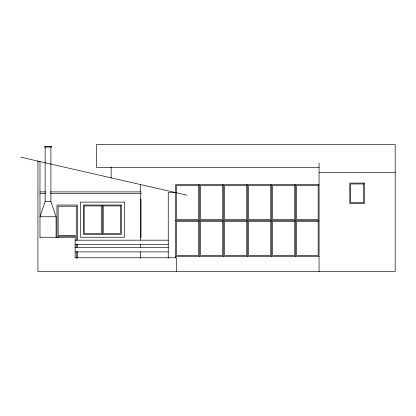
<?xml version="1.0" encoding="UTF-8"?>
<svg xmlns="http://www.w3.org/2000/svg" width="416" height="416" viewBox="0 0 416 416"><rect width="100%" height="100%" fill="white"/><g stroke="black" fill="none" stroke-linecap="round" stroke-linejoin="round"><path stroke-width="0.62" d="M45.146 147.061L45.146 201.573L39.978 216.757L56.087 216.757L56.087 237.448M37.929 161.585L39.978 161.585L39.978 237.448M319.062 167.362L96.496 167.362L96.496 144.477L395.2 144.477L395.2 271.523L37.929 271.523L37.929 161.117M319.062 172.687L395.2 172.687M319.062 184.548L175.568 184.548L175.568 258.216M39.978 191.901L45.812 191.901M50.341 191.901L141.008 191.901L141.008 193.653L50.341 193.653M175.568 192.577L168.246 192.577L168.246 258.107M39.978 193.653L45.812 193.653M140.426 199.186L141.008 199.186L141.008 237.26L140.426 237.26M45.146 201.573L50.918 201.573L56.087 216.757M175.568 220.418L319.062 220.418M39.978 237.26L75.119 237.26L75.119 257.759L176.446 257.759L176.446 271.523M75.119 240.188L168.246 240.188M75.119 244.577L168.246 244.577M75.119 247.51L168.246 247.51M75.119 251.898L168.246 251.898M175.568 256.292L319.062 256.292M20.8 157.201L186.987 195.187M319.062 163.114L319.062 271.523M295.63 184.548L295.63 256.292M271.617 184.548L271.617 256.292M247.608 184.548L247.608 256.292M223.595 184.548L223.595 256.292M199.581 184.548L199.581 256.292M140.426 184.548L140.426 191.901M140.426 193.653L140.426 240.094M140.426 244.535L140.426 247.255M140.426 251.654L140.426 258.216M111.14 166.962L111.14 178.053M102.357 205.046L102.357 234.328M77.464 240.001L77.464 205.046L56.966 205.046L56.966 237.411M77.464 244.535L77.464 247.12M77.464 251.654L77.464 258.128M76.289 240.12L76.289 236.231L58.136 236.231L58.136 237.526M76.289 244.65L76.289 247.239M76.289 251.774L76.289 258.248M50.918 147.061L50.918 201.573M51.506 146.474L44.559 146.474L44.559 147.061L51.506 147.061L51.506 146.474M364.452 183.082L349.809 183.082L349.809 203.58L364.452 203.58L364.452 183.082M363.574 183.96L350.688 183.96L350.688 202.701L363.574 202.701L363.574 183.96M198.702 185.427L176.446 185.427L176.446 219.539L198.702 219.539L198.702 185.427M222.716 185.427L200.46 185.427L200.46 219.539L222.716 219.539L222.716 185.427M246.73 185.427L224.474 185.427L224.474 219.539L246.73 219.539L246.73 185.427M270.743 185.427L248.482 185.427L248.482 219.539L270.743 219.539L270.743 185.427M294.752 185.427L272.496 185.427L272.496 219.539L294.752 219.539L294.752 185.427M318.183 185.427L296.509 185.427L296.509 219.539L318.183 219.539L318.183 185.427M124.316 202.119L80.392 202.119L80.392 237.26L124.316 237.26L124.316 202.119M121.389 205.046L83.32 205.046L83.32 234.328L121.389 234.328L121.389 205.046M101.478 205.925L84.198 205.925L84.198 233.449L101.478 233.449L101.478 205.925M120.51 205.925L103.236 205.925L103.236 233.449L120.51 233.449L120.51 205.925M76.289 206.216L58.136 206.216L58.136 235.352L76.289 235.352L76.289 206.216M198.702 221.296L176.446 221.296L176.446 255.414L198.702 255.414L198.702 221.296M222.716 221.296L200.46 221.296L200.46 255.414L222.716 255.414L222.716 221.296M246.73 221.296L224.474 221.296L224.474 255.414L246.73 255.414L246.73 221.296M270.743 221.296L248.482 221.296L248.482 255.414L270.743 255.414L270.743 221.296M294.752 221.296L272.496 221.296L272.496 255.414L294.752 255.414L294.752 221.296M318.183 221.296L296.509 221.296L296.509 255.414L318.183 255.414L318.183 221.296"/></g></svg>
